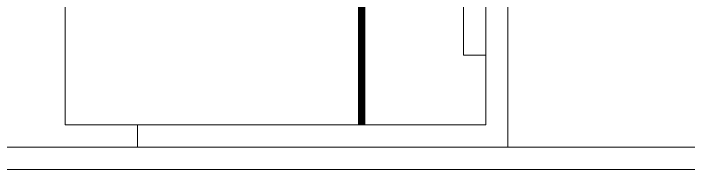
# Model space of a CAD drawing. Extents: x -1299 to 23780, y -3010 to 8106.
# Drawn here: x 7091.8 to 7100.91, y 861.38 to 863.48 of the extents above; entities that cross this region are included whole.
import ezdxf

# ---------------------------------------------------------------- set-up
doc = ezdxf.new("R2010")
doc.units = 0
doc.header["$LTSCALE"] = 25
doc.header["$MEASUREMENT"] = 0
doc.layers.add('06D', color=9, linetype='Continuous', lineweight=9)
doc.layers.add('10', color=9, linetype='Continuous', lineweight=9)

msp = doc.modelspace()

# ---------------------------------------------------------------- linework, layer by layer
at = {"layer": '06D'}
msp.add_lwpolyline([(7098.1739, 861.9758), (7092.5, 861.9758), (7092.4997, 1450)], dxfattribs=at)
at = {"layer": '10', "const_width": 0.1}
msp.add_lwpolyline([(7096.5, 861.9758), (7096.5, 1456.6301)], dxfattribs=at)
at = {"layer": '10'}
for points in [[(7097.8739, 862.917), (7098.1739, 862.917), (7098.1739, 869.6758), (7109.5898, 869.6758), (7109.5898, 869.9758), (7097.8739, 869.9758)], [(7098.4739, 861.6758), (7098.4739, 865.6758), (7098.1739, 865.6758), (7098.1739, 861.9758), (7093.4739, 861.9758), (7093.4739, 861.6758), (7098.4739, 861.6758)], [(7067.1999, 863.2653), (7067.2, 861.3758), (7103.1454, 861.3758), (7103.1454, 861.6758), (7067.5, 861.6758), (7067.5, 863.2653)]]:
    msp.add_lwpolyline(points, close=True, dxfattribs=at)

doc.saveas('drawing.dxf')
